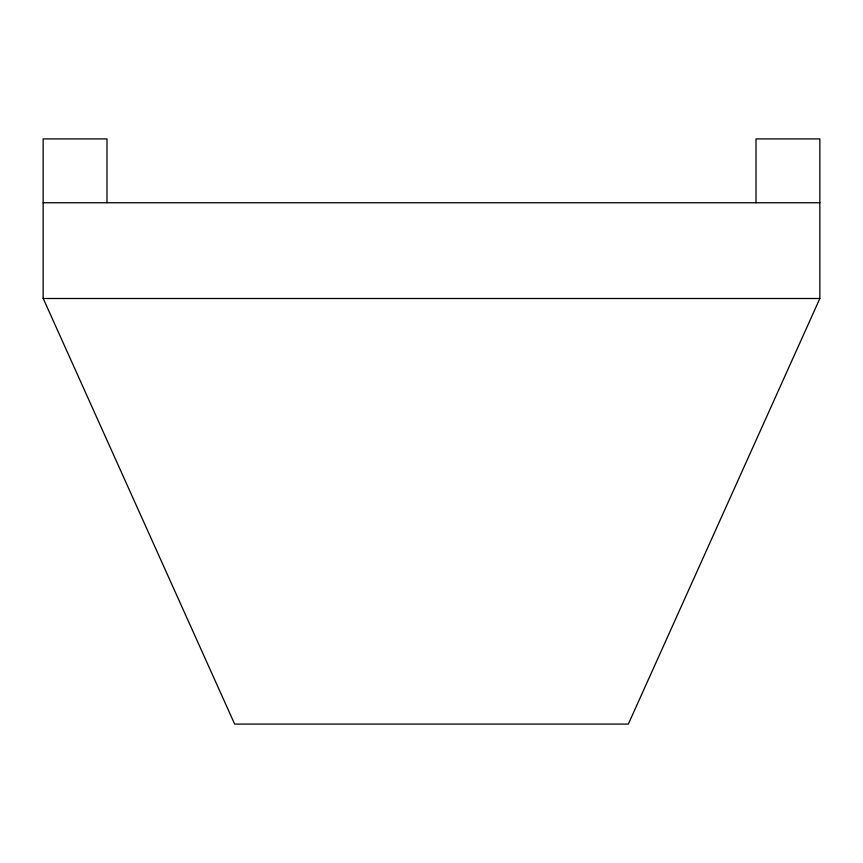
<?xml version="1.0" encoding="UTF-8"?>
<svg xmlns="http://www.w3.org/2000/svg" width="863" height="863" viewBox="0 0 863 863"><rect width="100%" height="100%" fill="white"/><g stroke="black" fill="none" stroke-linecap="round" stroke-linejoin="round"><path stroke-width="1.29" d="M756.01 202.751L756.01 138.911L819.85 138.911L819.85 298.501L628.34 724.089L234.66 724.089L43.15 298.307M43.15 202.751L819.85 202.751M819.85 298.501L43.15 298.501L43.15 138.911L106.99 138.911L106.99 202.751"/></g></svg>
